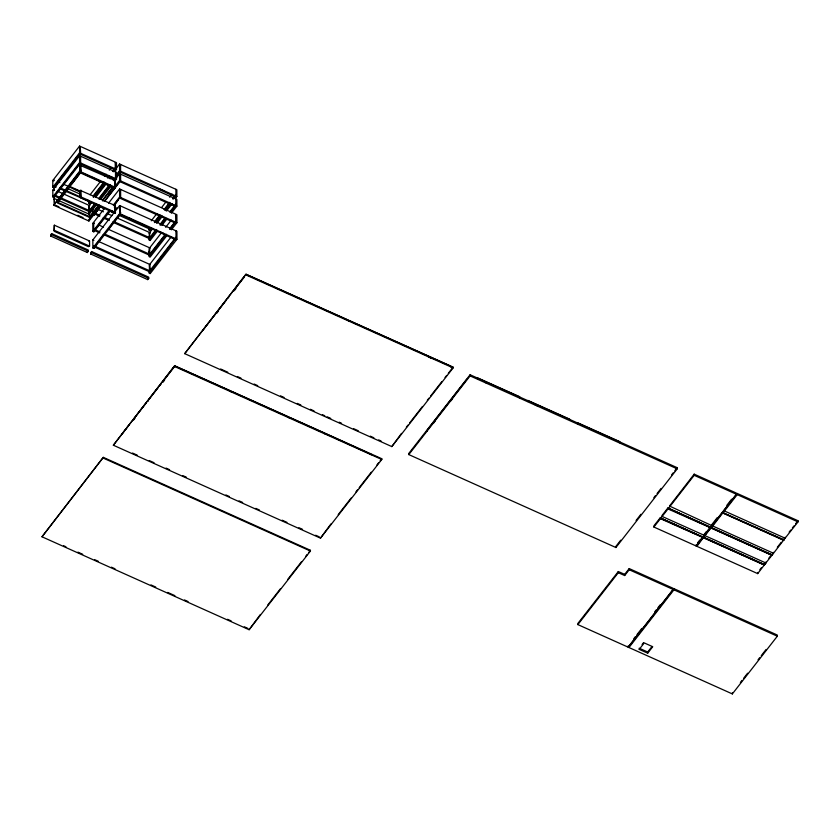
<?xml version="1.0" encoding="UTF-8"?>
<svg xmlns="http://www.w3.org/2000/svg" width="840" height="840" viewBox="0 0 840 840"><rect width="100%" height="100%" fill="white"/><g stroke="black" fill="none" stroke-linecap="round" stroke-linejoin="round"><path stroke-width="1.26" d="M764.358 564.123L764.053 565.173L772.075 555.167L771.582 555.376L771.824 554.337M702.387 537.18L696.077 545.958L653.888 527.037L653.888 525.871L660.513 517.43L660.208 518.574L702.607 537.39M783.311 540.078L783.562 539.28M710.125 527.1L702.965 537.128L660.671 518.133L702.965 537.128M765.839 562.013L765.839 562.978L757.701 573.615L696.927 546.347L711.134 526.995L710.829 528.15L711.291 527.709L772.17 555.041L783.877 539.826L722.999 512.683L711.396 527.772L712.719 525.252M773.399 552.321L772.17 555.041M702.965 536.938L704.34 534.566M710.451 527.52L668.356 508.263L710.546 527.394L711.932 524.822M712.656 525.966L773.43 553.235M737.226 493.469L737.226 494.624L723.103 512.746L724.364 509.975L737.226 493.469L798 520.737L798 521.892L783.352 540.414M785.138 537.254L783.877 539.826M54.127 187.257L53.613 186.197L53.823 187.646L52.805 187.194L52.794 180.453L79.58 146.076L116.498 162.645L116.508 169.386L114.933 171.412M53.602 180.296L54.411 180.128M80.294 146.927L80.608 153.279L79.495 153.825L115.395 169.932L115.185 162.572M80.304 152.828L80.094 151.441L79.495 152.219L79.999 152.45M52.805 187.194L79.59 152.817L79.58 146.076M79.79 152.597L80.094 151.441M53.613 187.026L53.918 185.808M53.823 187.646L54.127 186.428M57.624 181.934L67.211 169.628M72.807 162.446L79.202 154.245M53.918 186.648L54.432 186.869L79.999 154.046M54.138 196.948L54.138 196.119L53.844 197.337L52.826 196.886L52.815 190.145L79.59 155.768L116.519 172.337L116.529 179.078L114.954 181.104M79.495 156.776L80.608 156.23L80.619 162.971L79.811 163.128M79.811 162.288L80.325 162.519L80.115 161.133L79.506 161.91L80.02 162.141M52.826 196.886L79.601 162.509L79.59 155.768M79.506 162.677L80.115 161.133M56.837 192.654L68.03 178.29M71.232 174.195L72.828 172.137M74.424 170.09L80.02 162.907M80.325 162.519L80.115 161.91M53.938 196.34L54.443 196.571L80.02 163.748M54.495 204.288L54.285 198.534L89.513 214.347L89.523 219.482L88.704 219.639M80.157 165.333L80.682 172.294L80.157 165.333L79.863 170.846M54.191 199.542L53.98 198.922M80.671 165.553L115.175 180.516L115.195 187.257L80.986 171.906L80.976 165.165M100.149 206.609L88.914 221.025L53.687 205.222L80.168 171.234L80.682 171.465M115.175 180.516L115.101 188.265L80.168 172.064M67.127 189.851L57.477 202.23L89.649 216.667L89.649 217.434L57.477 202.997L80.797 172.305M71.946 183.656L80.986 171.906M80.199 190.365L79.916 195.888L80.199 190.365L80.724 197.327L80.21 196.266L80.724 196.497M80.714 190.596L115.227 205.559L115.238 212.299L81.029 196.948L81.018 190.208M54.327 225.183L54.243 231.315L88.452 246.666L89.565 246.12L89.555 240.986L54.327 225.183L54.033 230.696M80.21 196.266L79.916 197.495L115.143 213.297L114.933 211.848M51.608 233.583L50.61 236.03L87.36 252.525L88.368 251.234L88.368 250.078L51.608 233.583L50.61 236.03M90.101 194.765L100.495 181.429M104.486 176.295L106.092 174.248M109.284 170.142L110.88 168.095M88.704 201.695L89.523 201.537L59.64 188.654M93.303 195.793L103.698 182.459M112.487 171.171L115.395 168.326M116.004 167.548L115.195 168.483L115.489 167.328L116.004 168.326L115.489 168.095M91.308 201.737L89.733 203.763L88.715 203.301L89.008 202.083L89.523 203.144L89.008 202.083M93.314 196.56L104.496 182.207M107.698 178.101L109.295 176.053M113.001 171.402L114.891 168.872M88.715 202.472L89.523 202.303M93.314 197.4L104.496 183.036M113.295 171.759L114.891 169.701M95.928 194.345L97.503 192.328M116.403 168.063L119.553 164.021L176.852 189.725L176.862 196.466L175.287 198.492M89.523 203.144L89.828 201.925M119.459 165.018L120.572 164.472L120.582 171.213L119.48 171.759L175.749 197.012L176.053 195.793M95.245 196.686L105.483 183.54M109.421 178.49L110.995 176.463M91.718 202.398L89.323 205.485L89.334 210.62L94.92 203.438M95.718 197.274L106.103 183.939M110.103 178.815L111.699 176.757M120.078 169.386L120.288 170.772L120.078 169.386L120.278 169.995M116.414 174.804L119.564 170.762L119.553 164.021M89.03 210.998L89.019 205.863L89.534 211.228M98.921 198.303L109.305 184.968M115.983 176.284L119.186 172.179M120.288 170.772L120.078 170.153M96.842 204.351L89.743 213.454L88.725 212.993L89.03 211.775L89.544 212.835L89.03 211.775M95.434 203.668L89.239 211.617L53.844 195.731M98.921 199.08L110.114 184.716M113.305 180.611L114.902 178.563L114.912 179.393M115.983 177.114L119.984 171.99M88.725 212.163L89.239 212.384L95.729 204.015M99.719 198.891L110.114 185.556M115.721 179.235L115.721 178.406L115.416 179.624L79.517 163.517M116.424 177.755L119.574 173.712L176.873 199.416L176.883 206.157L171.371 213.234M89.544 212.835L89.334 212.216M100.779 199.3L111.017 186.155M89.513 214.347L88.694 214.505M89.649 216.667L98.49 205.317M102.511 200.161L112.959 186.743L102.511 200.928M89.649 217.434L99.298 205.054M120.299 179.686L120.089 179.078L120.299 180.464M94.374 212.803L99.11 206.734M108.559 194.607L110.922 191.572M114.86 186.522L119.585 180.453L119.574 173.712M119.795 180.233L120.089 179.078M91.319 217.161L92.925 215.103M94.532 213.045L100.149 205.842M108.98 194.513L110.586 192.444M112.182 190.386L115.395 186.27L114.891 186.039M93.608 213.833L93.817 215.282L92.799 214.82M100.023 206.493L94.427 214.505L93.912 213.444M108.014 196.234L117.6 183.928M104.16 201.453L115.395 187.036L114.891 186.816M94.427 214.505L100.821 206.304M104.811 201.169L120.005 181.681M94.154 231.452L94.154 230.622L93.849 231.84L92.831 231.389L92.82 223.356L104.633 208.194M108.57 203.144L119.595 188.99L176.894 214.704L176.915 222.726L171.392 229.803M93.849 231.84L93.629 223.198L94.437 223.041M120.12 195.636L120.33 197.022L120.12 195.636L120.33 196.256M92.831 231.389L109.379 210.158M113.316 205.097L119.616 197.012L119.595 188.99M95.256 229.204L101.651 221.004M107.237 213.822L108.843 211.775M114.429 204.593L118.43 199.458M120.33 197.022L120.12 196.403M93.944 230.843L94.458 231.063L110.439 210.556M114.439 205.422L120.026 197.41M115.448 212.909L115.227 205.559M115.133 206.556L114.923 205.936M89.555 240.986L88.746 241.143M94.174 247.18L93.88 248.399L92.862 247.947L92.852 239.925L119.627 205.548L176.925 231.263L176.935 239.285L150.16 273.651L149.142 273.2L149.436 271.981L149.951 273.042L149.436 271.981M115.143 211.691L115.427 206.167M114.933 212.678L115.437 212.079M120.351 206.399L120.362 214.421L119.847 213.36L120.152 212.195L120.656 212.425L120.362 213.581L119.847 213.36M93.88 248.399L93.671 246.183M120.152 212.195L120.362 212.814M92.862 247.947L119.648 213.57L119.627 205.548M119.847 214.19L175.822 239.831L176.127 238.613M94.479 246.792L102.47 236.534M109.662 227.304L118.461 216.027M120.362 213.581L120.152 212.972M120.057 214.809L94.479 247.632L93.671 247.79L94.185 248.021M91.592 251.528L90.594 253.964L147.714 279.605L148.722 278.313L148.722 277.158L91.592 251.528L90.594 253.964M151.253 220.815L156.849 213.633M161.648 207.48L165.638 202.356M169.638 197.222L172.032 194.145M149.058 228.774L149.867 228.617L149.572 229.772L149.058 229.551L149.877 229.394L149.877 230.223L149.363 229.163M154.455 221.855L159.254 215.691M164.052 209.538L169.649 202.356M172.841 198.261L174.436 196.203M154.466 222.621L160.052 215.439M164.556 209.769L169.649 203.133M172.841 199.028L175.245 195.951M151.662 228.816L150.087 230.843L149.363 229.992M149.572 229.772L151.263 227.556M155.264 222.432L160.86 215.25M164.85 210.116L169.649 203.963M173.649 198.839L175.245 196.781M149.877 230.223L149.667 228.774L150.171 229.834M156.387 222.747L161.112 216.689M165.837 210.62L171.35 203.542M149.069 233.331L149.877 233.173M152.87 228.459L149.667 232.565L149.678 237.699L156.072 229.488M156.87 223.335L162.456 216.153M166.457 211.019L172.053 203.837M149.079 238.476L149.373 232.953M160.072 224.364L164.871 218.211M169.659 212.058L175.256 204.876L175.77 205.107M175.56 204.488L176.369 204.33L176.064 205.485L175.56 204.488L176.064 204.719M157.185 231.43L150.097 240.534L149.079 240.072L149.384 238.854L149.888 239.915L149.384 238.854M149.079 239.243L149.594 239.474L156.072 230.265M160.072 225.131L165.669 217.948M170.468 211.796L175.256 205.643M175.56 205.254L176.369 204.33M149.594 239.474L156.881 230.066M160.871 224.941L165.669 218.789M171.266 211.607L175.256 206.483M149.888 239.915L149.678 238.466L150.192 239.526M161.91 225.372L166.646 219.303M149.1 248.609L149.111 255.035M160.892 233.478L149.698 247.842L149.709 254.258L164.892 234.77M165.679 227.325L171.276 220.143M175.581 214.631L175.802 223.272L119.522 198.02L120.635 197.474L120.614 189.441M169.691 228.617L174.489 222.464M175.591 222.653L175.886 220.658L176.096 222.884M166.666 235.862L150.129 257.093L149.111 256.641L149.404 255.413L149.919 256.484L149.404 255.413M165.701 234.518L149.709 255.024L149.919 256.484M169.691 229.383L175.287 222.201L170.489 229.194M149.111 255.801L149.615 256.032L164.609 236.019M171.003 227.819L176.4 220.889M149.615 256.032L166.499 234.318M171.308 236.702L149.73 264.401L149.741 270.816L174.521 239.022M149.436 271.205L149.425 264.789L149.951 271.435M175.613 238.382L175.917 237.227L176.431 238.224L175.917 237.993M149.646 272.591L175.319 238.77L149.646 272.591L149.142 272.36M176.431 237.447L175.319 237.993M149.951 273.042L149.741 271.593L150.255 272.654M103.299 457.349L42 536.792L249.113 629.727L310.422 551.05L310.422 550.284L103.299 457.349L42 536.792M174.657 365.778L113.358 445.221L320.471 538.157L381.769 459.48L381.769 458.714L174.657 365.778L113.358 445.221M246.005 274.207L184.706 353.651L391.818 446.586L453.117 367.909L453.117 367.143L246.005 274.207L184.706 353.651M121.538 434.647L128.762 425.376M133.571 419.192L146.412 402.717M148.523 400.019L158.151 387.66M159.758 385.602L161.353 383.534M162.96 381.476L175.004 366.03L231.273 391.282L231.273 392.049M202.986 330.11L208.603 322.896M210.21 320.838L211.816 318.769M213.423 316.712L226.275 300.227M227.882 298.158L229.488 296.1M233.499 290.945L243.947 277.546M133.571 419.969L135.177 417.911M162.96 382.253L164.566 380.184M216.636 313.362L218.243 311.304M234.308 290.693L235.914 288.624M260.411 614.46L249.113 629.727M267.666 605.147L280.57 588.588M287.837 579.264L301.539 561.666M305.582 556.49L307.188 554.421M308.805 552.352L310.422 550.284M330.95 523.929L320.471 538.157M338.216 514.615L351.12 498.046M355.961 491.841L357.567 489.762M359.184 487.694L371.28 472.164M376.929 464.919L378.546 462.851M380.153 460.782L381.769 458.714M401.499 433.388L391.818 446.586M406.34 427.182L407.946 425.114M409.563 423.045L422.468 406.476M427.308 400.27L428.925 398.192M430.531 396.123L441.83 381.633M445.053 377.496L446.67 375.428M448.276 373.349L453.117 367.143M470.096 374.756L408.796 453.432L408.796 454.587L615.909 547.523L677.219 468.856L677.208 467.691L470.096 374.756L470.096 375.911L408.796 454.587M466.925 379.144L427.077 430.28L427.077 431.435M433.451 423.255L435.046 421.207M450.986 400.754L452.582 398.706M620.75 540.162L615.909 546.368L615.909 547.523M636.079 520.485L640.909 514.28M653.825 497.721L655.431 495.642M657.048 493.574L661.08 488.397M671.57 474.947L673.176 472.868M674.793 470.799L677.208 467.691M618.313 571.536L577.868 623.448L577.868 624.603L628.11 647.147L673.092 589.438L673.082 588.273L629.202 568.586L624.676 574.392L624.676 575.547L618.313 572.691L618.313 571.536L624.676 574.392M710.546 527.394L736.375 494.245L736.375 493.091L694.187 474.159L669.49 506.048L711.806 525.588M577.868 624.603L618.313 572.691M653.888 527.037L694.187 475.314L694.187 474.159M624.676 575.547L629.202 569.74L629.202 568.586M697.525 542.945L699.699 540.151M704.214 534.356L706.461 531.479M711.806 524.622L717.35 517.503M726.863 505.292L731.619 499.191M696.927 546.347L696.927 545.192L711.291 527.709M712.541 525.389L722.841 511.969L722.537 513.125L722.999 512.683M633.738 638.778L635.345 636.72M636.951 634.651L641.771 628.477M654.612 611.982L656.219 609.924M657.825 607.856L660.24 604.769M673.932 588.662L628.961 646.37L628.961 647.525L732.354 693.924L777.325 636.206L777.325 635.05L673.932 588.662L673.932 589.817L628.961 647.525M642.086 644.532L643.524 642.684M639.219 649.373L644.238 642.915L652.732 646.726L647.703 653.174L639.219 649.373L639.219 648.207L647.703 652.019L647.703 653.174M647.703 652.019L652.008 646.496M759.875 569.667L761.324 567.798M768.831 558.18L770.322 556.259M777.315 547.292L781.2 542.304M789.159 532.087L790.766 530.03M792.372 527.961L793.978 525.903M795.585 523.835L798 520.737M740.376 682.458L741.982 680.4M743.589 678.342L747.611 673.187M758.048 659.788L759.654 657.72M761.26 655.662L766.08 649.477M710.199 527.646L667.79 508.841L668.094 507.685L661.962 515.529L662.025 516.39L704.214 535.322M175.844 194.408L176.358 195.405L175.844 195.174M79.59 152.817L116.508 169.386M119.564 170.762L176.862 196.466M160.188 189.189L163.779 190.806M176.053 196.623L175.833 189.273M115.71 172.494L115.5 171.885L115.511 178.626M176.053 199.584L175.854 198.965L175.77 206.703L119.49 181.451L120.603 180.905L120.593 174.163M115.511 177.02L116.014 178.017L115.511 177.786M79.601 162.509L116.529 179.078M119.585 180.453L176.883 206.157M168.588 202.65L172.179 204.257M80.682 170.688L80.168 170.468L53.687 205.222M90.321 176.589L93.902 178.196M102.239 181.934L104.622 183.005M115.395 187.877L114.88 180.905M80.797 173.082L112.97 187.52M176.4 221.655L175.591 221.823L176.096 222.043M119.616 197.012L176.915 222.726M157.836 214.379L161.427 215.985M176.117 231.42L175.907 230.8L176.127 239.442M80.514 191.247L69.794 186.428L69.794 187.204L80.514 192.014M57.498 181.514L59.892 182.584M63.483 184.202L68.271 186.344M74.256 189.032L79.044 191.184M114.24 206.976L117.831 208.593M52.794 180.453L53.812 180.905M68.481 188.874L80.398 194.229M119.648 213.57L176.935 239.285M129.129 218.043L131.523 219.114M160.262 232.008L163.853 233.625M59.902 187.73L81.448 197.39M86.226 199.542L88.62 200.613M110.66 210.504L113.053 211.575M53.823 186.039L56.144 187.089M99.677 206.619L104.38 208.73M109.085 210.84L114.965 213.476M118.492 215.061L149.572 229.005M53.823 186.816L53.309 185.808M569.751 419.192L527.909 400.418L527.909 401.572M694.187 475.314L736.375 494.245M737.226 494.624L798 521.892M348.212 320.166L246.351 274.459L246.351 275.226M246.005 274.974L453.117 367.909M428.421 356.927L431.97 358.522M485.006 382.316L487.389 383.387M535.08 404.786L538.671 406.403M470.096 375.911L677.219 468.856M54.432 189.829L53.623 189.987L54.127 190.208M57.519 191.205L89.828 205.706M97.492 209.15L103.478 211.838M107.079 213.444L111.867 215.597M116.655 217.749L150.181 232.785M52.815 190.145L53.834 190.596M55.125 195.269L89.838 210.84M93.912 212.678L99.897 215.355M104.685 217.508L109.484 219.66M114.272 221.802L150.192 237.93M53.938 195.5L54.443 196.571M93.817 213.675L99.698 216.31M103.226 217.896L109.106 220.532M112.633 222.117L149.583 238.697M55.377 205.202L58.916 206.797M77.795 215.261L83.045 217.623M98.721 224.963L103.509 227.115M108.297 229.268L150.203 248.073M92.82 223.356L93.839 223.818M724.364 510.941L785.138 538.209M95.141 229.772L99.928 231.924M104.717 234.066L150.224 254.489M95.025 230.769L99.729 232.88M103.257 234.454L149.615 255.266M722.999 512.873L783.877 540.015M722.757 513.009L783.531 540.278M98.752 241.521L150.234 264.632M92.852 239.925L93.87 240.377M93.975 245.795L150.245 271.047M95.056 247.328L149.646 271.824M54.338 230.317L89.565 246.12M668.356 508.263L710.546 527.194M711.396 527.583L772.17 554.851M711.291 527.898L772.075 555.167M711.05 528.034L771.824 555.303M51.618 234.738L88.368 251.234M91.592 252.683L148.722 278.313M705.065 535.7L765.839 562.978M703.804 537.317L764.589 564.585M703.71 537.442L764.589 564.784M702.86 537.254L660.671 518.133M703.71 537.642L764.484 564.911M703.458 537.768L764.232 565.037M220.616 368.991L227.797 372.215M237.384 376.519L240.975 378.126M254.142 384.038L257.733 385.644M280.476 395.85L284.067 397.467M297.244 403.379L300.836 404.985M310.411 409.28L314.002 410.897M322.381 414.656L324.776 415.727M327.169 416.808L330.76 418.415M339.139 422.173L341.534 423.255M353.504 428.62L358.302 430.773M370.272 436.149L373.863 437.756M378.651 439.908L381.045 440.979M629.202 569.74L673.092 589.438M673.932 589.817L777.325 636.206M232.124 391.661L288.404 416.913M370.745 453.863L371.249 454.86M174.657 366.544L381.769 459.48M132.51 453.044L137.298 455.196M149.268 460.562L154.056 462.714M166.026 468.09L169.617 469.697M182.784 475.608L186.386 477.215M225.887 494.949L229.478 496.556M239.053 500.85L242.645 502.467M255.822 508.379L259.413 509.985M282.156 520.191L286.944 522.344M298.914 527.72L302.505 529.326M315.683 535.238L319.274 536.844M103.299 458.115L310.422 551.05M63.546 545.685L65.94 546.767M77.92 552.132L82.709 554.284M94.678 559.661L98.27 561.267M111.436 567.178L115.028 568.785M150.948 584.903L155.736 587.055M167.706 592.421L174.888 595.644M184.464 599.949L188.055 601.555M227.566 619.29L231.158 620.897M244.325 626.808L247.916 628.415M757.701 572.46L757.701 573.615M732.354 692.769L732.354 693.924M696.077 544.803L696.077 545.958M628.11 645.992L628.11 647.147M619.836 442.817L619.836 441.661L577.983 422.888L577.994 424.043M519.677 397.877L519.677 396.721L477.824 377.947L477.824 379.103M450.923 367.028L450.923 366.251L349.062 320.544L349.062 321.321M370.23 454.02L326.519 434.018M325.154 434.175L325.154 433.409L289.254 417.302L289.254 418.068M175.004 366.03L175.004 366.796M149.058 229.551L149.069 230.381M149.1 251.181L149.1 253.754M148.019 400.659L148.019 401.425M147.714 278.45L147.714 279.605M115.206 178.174L115.206 179.015M115.091 187.425L115.101 188.265M115.143 212.468L115.143 213.297M94.448 230.234L94.458 231.063M94.122 214.053L94.122 214.893M93.817 214.441L93.817 215.282M93.639 230.391L93.639 231.231M92.789 209.202L92.799 213.696M89.313 201.695L89.219 202.692M89.334 211.386L89.239 212.384M88.914 220.259L88.914 221.025M87.36 251.37L87.36 252.525M79.873 171.623L79.873 172.452M54.422 186.039L54.432 186.869M54.285 198.534L54.296 203.668M53.844 197.337L53.33 195.51M53.634 195.888L53.634 196.728"/></g></svg>
